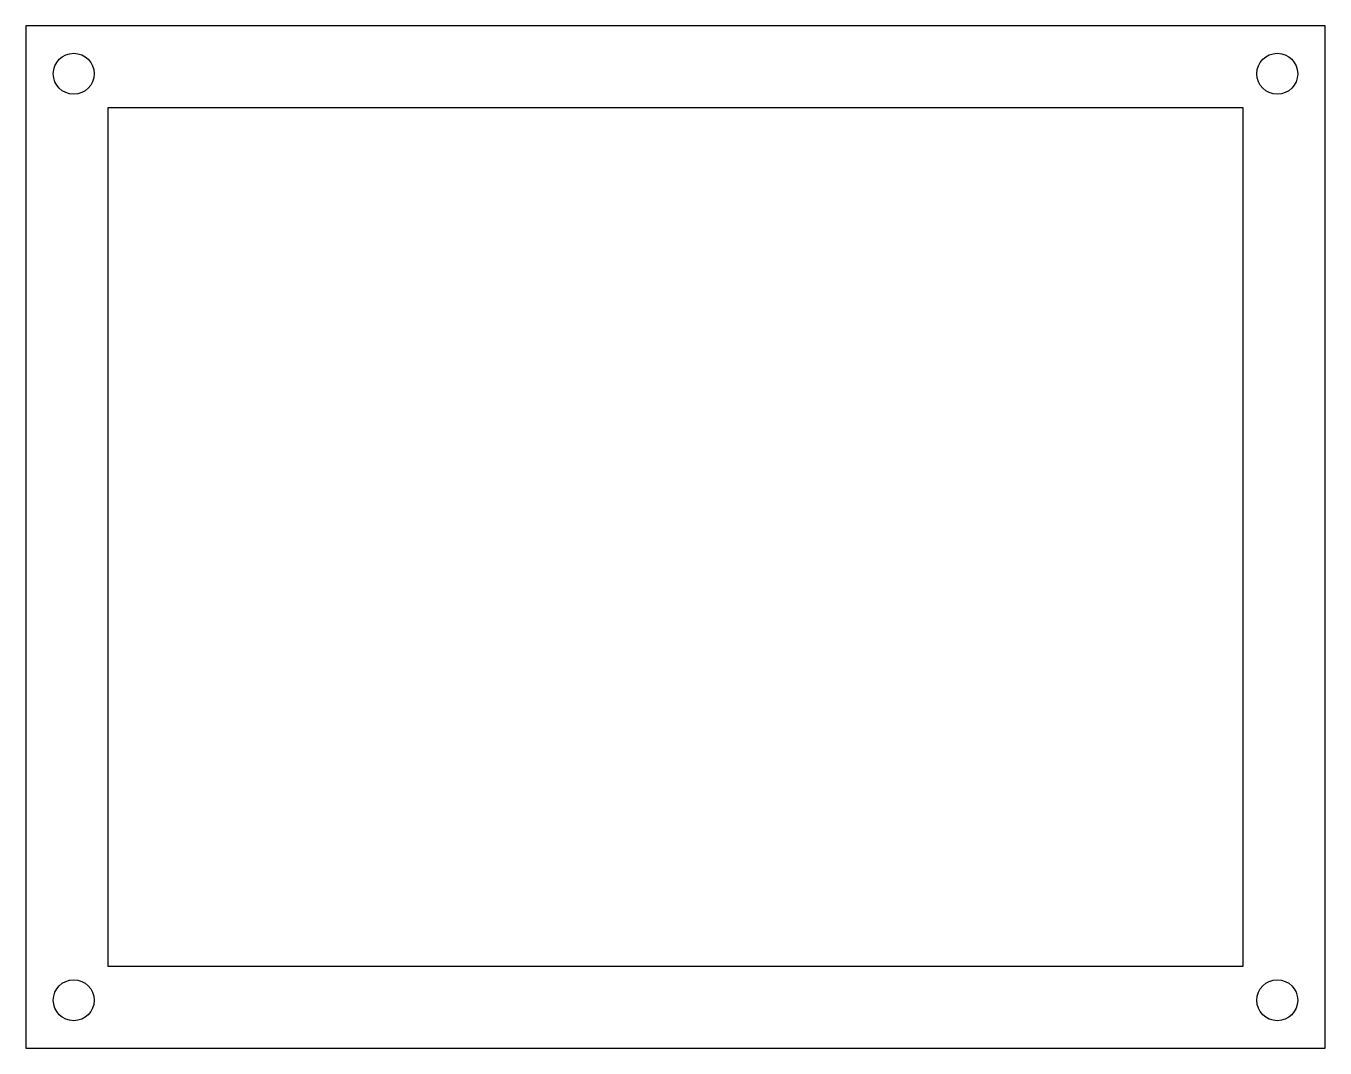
# Model space of a CAD drawing. Header units: millimetres. Extents: x -6 to 89.2, y -6 to 68.8.
import ezdxf

# ---------------------------------------------------------------- set-up
doc = ezdxf.new("R2010")
doc.units = ezdxf.units.MM
doc.layers.get('0').update_dxf_attribs({"linetype": 'CONTINUOUS'})

msp = doc.modelspace()

# ---------------------------------------------------------------- linework, layer by layer
for points in [[(-6, -6), (89.16, -6), (89.16, 68.84), (-6, 68.84)], [(0, 0), (83.16, 0), (83.16, 62.84), (0, 62.84)]]:
    msp.add_lwpolyline(points, close=True)
for centre in [(-2.5, 65.34), (85.66, 65.34), (-2.5, -2.5), (85.66, -2.5)]:
    msp.add_circle(centre, 1.5)

doc.saveas('drawing.dxf')
